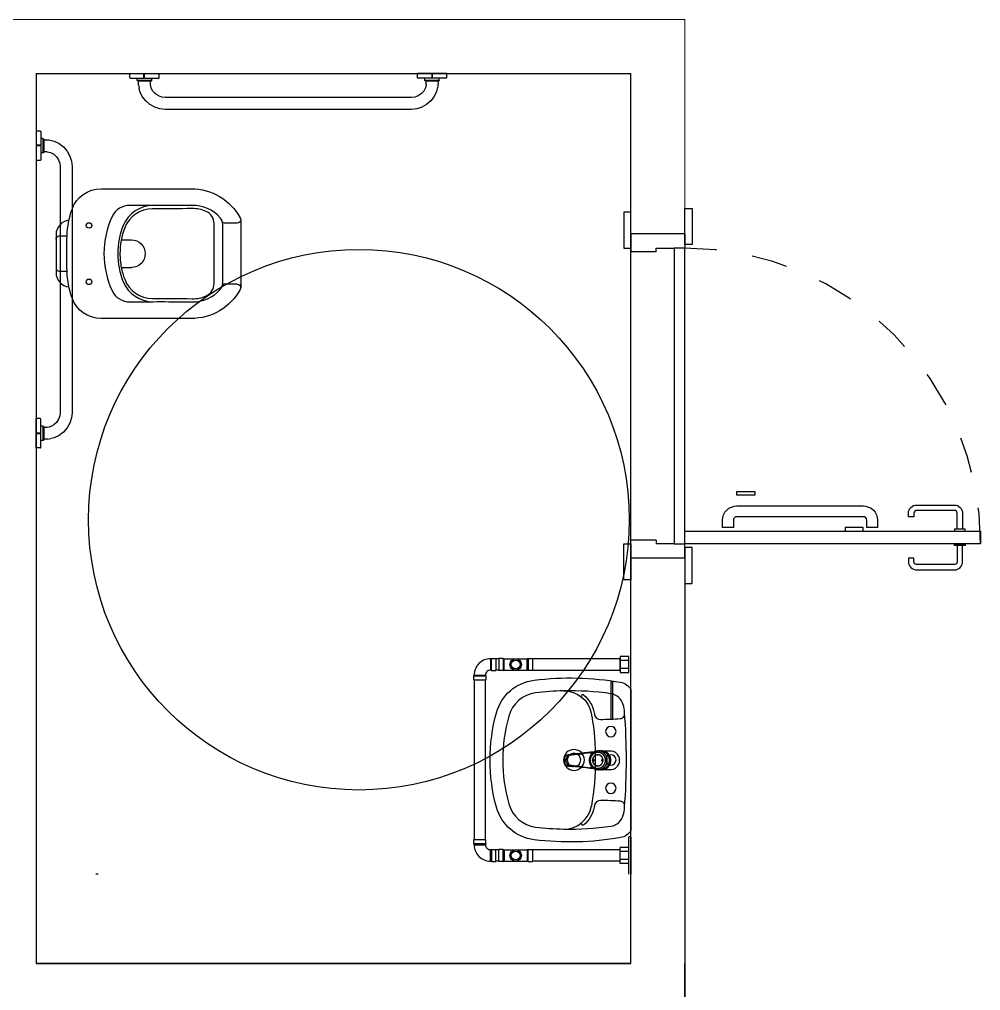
# Model space of a CAD drawing. Header units: inches. Extents: x -55 to 235, y -47 to 159.
# Drawn here: x 187.362 to 190.029, y 0.442 to 3.137 of the extents above; entities that cross this region are included whole.
import ezdxf

# ---------------------------------------------------------------- set-up
doc = ezdxf.new("R2010")
doc.units = ezdxf.units.IN
doc.header["$LTSCALE"] = 0.03
doc.header["$MEASUREMENT"] = 0
doc.linetypes.add('CONTINU', pattern=[0])
doc.linetypes.add('HIDDEN', pattern=[0.375, 0.25, -0.125])
doc.layers.add('01', color=7, linetype='Continuous')

# ---------------------------------------------------------------- blocks, each defined once
blk = doc.blocks.new('CX-A$C79F73C49')
blk.add_lwpolyline([(0.005, 0.1575), (0.005, 0.1275), (0, 0.1275), (0, 0.1575)], close=True)
blk.add_lwpolyline([(0.0575, 0.0225, -0.414214), (0.05, 0.015), (0.04, 0.015), (0.04, 0), (0.05, 0, 0.414214), (0.0725, 0.0225), (0.0725, 0.1275, 0.414214), (0.05, 0.15), (0.005, 0.15), (0.005, 0.135), (0.05, 0.135, -0.414214), (0.0575, 0.1275)], format="xyb", close=True)

msp = doc.modelspace()

# ---------------------------------------------------------------- linework, layer by layer
for p, q in [((189.0586, 0.5165), (187.4086, 0.5165)), ((187.4086, 0.5165), (189.0586, 0.5165)), ((189.0586, 0.5165), (187.4086, 0.5165)), ((189.2086, -3.8428), (189.2086, 0.5165)), ((189.2086, 0.5165), (189.2086, -3.8428))]:
    msp.add_line(p, q)
at = {"layer": '01', "lineweight": 0}
for p, q in [((185.4586, 3.1365), (187.4103, 3.1365)), ((189.2086, 3.1365), (187.2568, 3.1365)), ((189.2086, 2.5415), (189.2086, 3.1365)), ((187.4086, 0.5165), (187.4086, 2.9865)), ((189.0586, 2.5415), (189.2086, 2.5415)), ((189.2086, 1.6415), (189.0586, 1.6415)), ((189.0586, 1.6415), (189.0586, 0.5165))]:
    msp.add_line(p, q, dxfattribs=at)
at = {"layer": '01'}
for p, q in [((187.4086, 2.9865), (187.4086, 0.5165)), ((187.4086, 2.9865), (189.0586, 2.9865)), ((189.0586, 0.5165), (189.0586, 2.9865)), ((187.976, 2.5806), (187.976, 2.3923)), ((189.2086, 2.5415), (189.0586, 2.5415)), ((189.0586, 2.5415), (189.0586, 2.4915)), ((189.0586, 2.5415), (189.0586, 2.4915)), ((189.2086, 2.5415), (189.2086, 2.5015)), ((189.2086, 2.5415), (189.2086, 2.5015)), ((189.1286, 2.4915), (189.0586, 2.4915)), ((189.1286, 2.4915), (189.0586, 2.4915)), ((189.1286, 2.4915), (189.1286, 2.5015)), ((189.1286, 2.4915), (189.1286, 2.5015)), ((189.1286, 2.5015), (189.1786, 2.5015)), ((189.2086, 2.5015), (189.1786, 2.5015)), ((187.966, 2.4021), (187.9304, 2.4021)), ((187.976, 2.3923), (187.976, 2.4021)), ((189.1286, 1.6915), (189.0586, 1.6915)), ((189.1286, 1.6915), (189.0586, 1.6915)), ((189.0586, 1.6415), (189.0586, 1.6915)), ((189.0586, 1.6415), (189.0586, 1.6915)), ((189.1286, 1.6915), (189.1286, 1.6815)), ((189.1286, 1.6915), (189.1286, 1.6815)), ((189.1786, 1.6815), (189.1286, 1.6815)), ((189.2086, 1.6415), (189.2086, 1.6815)), ((189.2086, 1.6415), (189.2086, 1.6815)), ((189.2086, 1.6415), (189.0586, 1.6415)), ((189.2086, 1.5715), (189.2086, 0.3665)), ((188.6714, 1.3631), (188.6689, 1.3624)), ((188.6689, 1.3624), (188.6689, 1.3307)), ((188.6714, 1.33), (188.6714, 1.3631)), ((188.6714, 1.3631), (188.6834, 1.3631)), ((188.6834, 1.3631), (188.6834, 1.33)), ((188.6924, 1.3624), (188.6834, 1.3624)), ((188.6924, 1.3631), (188.6924, 1.33)), ((188.7044, 1.3631), (188.6924, 1.3631)), ((188.7044, 1.3631), (188.707, 1.3624)), ((188.7044, 1.3631), (188.7044, 1.33)), ((188.707, 1.3624), (188.7709, 1.3624)), ((188.707, 1.3306), (188.707, 1.3624)), ((188.7734, 1.3631), (188.7709, 1.3624)), ((188.7709, 1.3306), (188.7709, 1.3624)), ((188.7734, 1.3631), (188.7734, 1.33)), ((189.0526, 1.3574), (189.0286, 1.3574)), ((188.6714, 1.33), (188.6689, 1.3307)), ((188.6714, 1.33), (188.6834, 1.33)), ((188.6924, 1.3307), (188.6834, 1.3307)), ((188.7044, 1.33), (188.6924, 1.33)), ((188.7044, 1.33), (188.707, 1.3306)), ((188.707, 1.3306), (188.7709, 1.3306)), ((188.7734, 1.33), (188.7709, 1.3306)), ((189.0526, 1.3356), (189.0286, 1.3356)), ((188.6229, 1.3145), (188.6235, 1.3171)), ((188.6235, 1.3171), (188.6553, 1.3171)), ((188.656, 1.3145), (188.6553, 1.3171)), ((189.0586, 0.868), (189.0526, 0.868)), ((189.0526, 0.765), (189.0526, 0.868)), ((188.6229, 0.8605), (188.656, 0.8605)), ((188.6229, 0.8485), (188.6229, 0.8605)), ((188.656, 0.8485), (188.6229, 0.8485)), ((188.6229, 0.8485), (188.6235, 0.846)), ((188.6235, 0.846), (188.6553, 0.846)), ((188.656, 0.8485), (188.6553, 0.846)), ((188.656, 0.8485), (188.656, 0.8605)), ((189.0526, 0.8384), (189.0286, 0.8384)), ((189.0286, 0.7946), (189.0286, 0.8384)), ((188.6714, 0.8331), (188.6689, 0.8324)), ((188.6689, 0.8006), (188.6689, 0.8324)), ((188.6714, 0.8331), (188.6714, 0.7999)), ((188.6714, 0.8331), (188.6834, 0.8331)), ((188.6834, 0.7999), (188.6834, 0.8331)), ((188.6924, 0.8324), (188.6834, 0.8324)), ((188.7044, 0.8331), (188.6924, 0.8331)), ((188.6924, 0.8), (188.6924, 0.8331)), ((188.7044, 0.8), (188.7044, 0.8331)), ((188.7044, 0.8331), (188.707, 0.8324)), ((188.707, 0.8324), (188.707, 0.8006)), ((188.707, 0.8324), (188.7709, 0.8324)), ((188.7734, 0.833), (188.7709, 0.8324)), ((188.7709, 0.8324), (188.7709, 0.8006)), ((188.7734, 0.8331), (188.7854, 0.8331)), ((188.7734, 0.8), (188.7734, 0.8331)), ((188.7854, 0.8331), (188.7854, 0.8)), ((189.0286, 0.8324), (188.7854, 0.8324)), ((189.0526, 0.8274), (189.0286, 0.8274)), ((188.6714, 0.7999), (188.6689, 0.8006)), ((188.6714, 0.7999), (188.6834, 0.7999)), ((188.6924, 0.8006), (188.6834, 0.8006)), ((188.7044, 0.8), (188.6924, 0.8)), ((188.7044, 0.8), (188.707, 0.8006)), ((188.707, 0.8006), (188.7709, 0.8006)), ((188.7734, 0.8), (188.7709, 0.8006)), ((188.7734, 0.8), (188.7854, 0.8)), ((189.0286, 0.8006), (188.7854, 0.8006)), ((189.0526, 0.8056), (189.0286, 0.8056)), ((189.0526, 0.7946), (189.0286, 0.7946)), ((187.5804, 0.765), (187.5744, 0.765))]:
    msp.add_line(p, q, dxfattribs=at)
at = {"layer": '01', "ltscale": 3}
msp.add_line((189.0586, 0.868), (189.0586, 0.765), dxfattribs=at)
at = {"layer": '01', "linetype": 'CONTINU'}
for points in [[(187.6687, 2.9865), (187.7499, 2.9865)], [(187.6687, 2.9753), (187.6687, 2.9865)], [(187.6687, 2.9753), (187.669, 2.9743)], [(187.669, 2.9743), (187.6697, 2.9736)], [(187.6697, 2.9736), (187.6707, 2.9733)], [(187.6707, 2.9733), (187.7078, 2.9733)], [(187.6893, 2.9674), (187.6893, 2.9733)], [(187.7291, 2.9674), (187.6893, 2.9674)], [(187.6896, 2.9664), (187.6893, 2.9674)], [(187.6903, 2.9657), (187.6896, 2.9664)], [(187.6913, 2.9654), (187.6903, 2.9657)], [(187.7271, 2.9654), (187.6913, 2.9654)], [(187.693, 2.9546), (187.6927, 2.9654)], [(187.7078, 2.9733), (187.7078, 2.9865)], [(187.7078, 2.9835), (187.7093, 2.9835)], [(187.7093, 2.9733), (187.7093, 2.9865)], [(187.7093, 2.9733), (187.7479, 2.9733)], [(187.7256, 2.9562), (187.7256, 2.9654)], [(187.7281, 2.9657), (187.7271, 2.9654)], [(187.7288, 2.9664), (187.7281, 2.9657)], [(187.7291, 2.9674), (187.7288, 2.9664)], [(187.7291, 2.9674), (187.7291, 2.9733)], [(187.7479, 2.9733), (187.7489, 2.9736)], [(187.7489, 2.9736), (187.7497, 2.9743)], [(187.7497, 2.9743), (187.7499, 2.9753)], [(187.7499, 2.9753), (187.7499, 2.9865)], [(188.5476, 2.9865), (188.4663, 2.9865)], [(188.4663, 2.9753), (188.4663, 2.9865)], [(188.4666, 2.9743), (188.4663, 2.9753)], [(188.4673, 2.9736), (188.4666, 2.9743)], [(188.4684, 2.9733), (188.4673, 2.9736)], [(188.5069, 2.9733), (188.4684, 2.9733)], [(188.4872, 2.9674), (188.4872, 2.9733)], [(188.527, 2.9674), (188.4872, 2.9674)], [(188.4875, 2.9664), (188.4872, 2.9674)], [(188.4882, 2.9657), (188.4875, 2.9664)], [(188.4892, 2.9654), (188.4882, 2.9657)], [(188.525, 2.9654), (188.4892, 2.9654)], [(188.4906, 2.9562), (188.4906, 2.9654)], [(188.5069, 2.9733), (188.5069, 2.9865)], [(188.5085, 2.9835), (188.5069, 2.9835)], [(188.5085, 2.9733), (188.5085, 2.9865)], [(188.5455, 2.9733), (188.5085, 2.9733)], [(188.5236, 2.9654), (188.5231, 2.9509)], [(188.526, 2.9657), (188.525, 2.9654)], [(188.5267, 2.9664), (188.526, 2.9657)], [(188.527, 2.9674), (188.5267, 2.9664)], [(188.527, 2.9674), (188.527, 2.9733)], [(188.5465, 2.9736), (188.5455, 2.9733)], [(188.5473, 2.9743), (188.5465, 2.9736)], [(188.5476, 2.9753), (188.5473, 2.9743)], [(188.5476, 2.9753), (188.5476, 2.9865)], [(187.6966, 2.9364), (187.6943, 2.9461)], [(187.7396, 2.9299), (187.7326, 2.9377)], [(188.4837, 2.9377), (188.4767, 2.9299)], [(188.4884, 2.9467), (188.4837, 2.9377)], [(188.4906, 2.9562), (188.4884, 2.9467)], [(188.5231, 2.9509), (188.5197, 2.9364)], [(187.7031, 2.9226), (187.6966, 2.9364)], [(187.7125, 2.9102), (187.7031, 2.9226)], [(187.7481, 2.9243), (187.7396, 2.9299)], [(187.7571, 2.921), (187.7481, 2.9243)], [(187.7663, 2.92), (187.7571, 2.921)], [(188.45, 2.92), (187.7663, 2.92)], [(188.4591, 2.921), (188.45, 2.92)], [(188.4682, 2.9243), (188.4591, 2.921)], [(188.4767, 2.9299), (188.4682, 2.9243)], [(188.5131, 2.9226), (188.5037, 2.9102)], [(188.5197, 2.9364), (188.5131, 2.9226)], [(187.7243, 2.9001), (187.7125, 2.9102)], [(187.7377, 2.8928), (187.7243, 2.9001)], [(187.7518, 2.8884), (187.7377, 2.8928)], [(187.7663, 2.887), (187.7518, 2.8884)], [(188.45, 2.887), (187.7663, 2.887)], [(188.4644, 2.8884), (188.45, 2.887)], [(188.4786, 2.8928), (188.4644, 2.8884)], [(188.4919, 2.9001), (188.4786, 2.8928)], [(188.5037, 2.9102), (188.4919, 2.9001)], [(187.4086, 2.8264), (187.4086, 2.7452)], [(187.4197, 2.8264), (187.4086, 2.8264)], [(187.4197, 2.8264), (187.4207, 2.8261)], [(187.4207, 2.8261), (187.4215, 2.8254)], [(187.4215, 2.8254), (187.4218, 2.8244)], [(187.4218, 2.8244), (187.4218, 2.7873)], [(187.4276, 2.8058), (187.4218, 2.8058)], [(187.4276, 2.8058), (187.4276, 2.766)], [(187.4276, 2.8058), (187.4287, 2.8056)], [(187.4287, 2.8056), (187.4294, 2.8048)], [(187.4294, 2.8048), (187.4297, 2.8038)], [(187.4297, 2.8038), (187.4297, 2.7681)], [(187.4218, 2.7873), (187.4086, 2.7873)], [(187.4218, 2.7858), (187.4086, 2.7858)], [(187.4116, 2.7873), (187.4116, 2.7858)], [(187.4218, 2.7858), (187.4218, 2.7472)], [(187.4297, 2.8025), (187.4442, 2.802)], [(187.4442, 2.802), (187.4587, 2.7985)], [(187.4587, 2.7985), (187.4725, 2.792)], [(187.4725, 2.792), (187.4848, 2.7826)], [(187.4848, 2.7826), (187.495, 2.7708)], [(187.4276, 2.766), (187.4218, 2.766)], [(187.4287, 2.7663), (187.4276, 2.766)], [(187.4294, 2.767), (187.4287, 2.7663)], [(187.4297, 2.7681), (187.4294, 2.767)], [(187.4389, 2.7695), (187.4297, 2.7695)], [(187.4389, 2.7695), (187.4483, 2.7673)], [(187.4483, 2.7673), (187.4574, 2.7625)], [(187.4574, 2.7625), (187.4651, 2.7555)], [(187.4651, 2.7555), (187.4708, 2.7471)], [(187.495, 2.7708), (187.5023, 2.7574)], [(187.5023, 2.7574), (187.5067, 2.7433)], [(187.4197, 2.7452), (187.4086, 2.7452)], [(187.4207, 2.7455), (187.4197, 2.7452)], [(187.4215, 2.7462), (187.4207, 2.7455)], [(187.4218, 2.7472), (187.4215, 2.7462)], [(187.4708, 2.7471), (187.4741, 2.738)], [(187.4741, 2.738), (187.4751, 2.7288)], [(187.4751, 2.7288), (187.4751, 2.0452)], [(187.5067, 2.7433), (187.5081, 2.7288)], [(187.5081, 2.7288), (187.5081, 2.0452)], [(187.4086, 1.9476), (187.4086, 2.0288)], [(187.4197, 2.0288), (187.4086, 2.0288)], [(187.4207, 2.0285), (187.4197, 2.0288)], [(187.4215, 2.0278), (187.4207, 2.0285)], [(187.4218, 2.0268), (187.4215, 2.0278)], [(187.4218, 1.9882), (187.4218, 2.0268)], [(187.4708, 2.0269), (187.4651, 2.0184)], [(187.4741, 2.036), (187.4708, 2.0269)], [(187.4751, 2.0452), (187.4741, 2.036)], [(187.5067, 2.0307), (187.5023, 2.0165)], [(187.5081, 2.0452), (187.5067, 2.0307)], [(187.4276, 2.0079), (187.4218, 2.0079)], [(187.4276, 2.0079), (187.4276, 1.9681)], [(187.4276, 2.0079), (187.4287, 2.0077)], [(187.4287, 2.0077), (187.4294, 2.0069)], [(187.4294, 2.0069), (187.4297, 2.0059)], [(187.4297, 2.0059), (187.4297, 1.9702)], [(187.4389, 2.0045), (187.4297, 2.0045)], [(187.4651, 2.0184), (187.4574, 2.0115)], [(187.495, 2.0032), (187.4848, 1.9914)], [(187.5023, 2.0165), (187.495, 2.0032)], [(187.4218, 1.9882), (187.4086, 1.9882)], [(187.4218, 1.9867), (187.4086, 1.9867)], [(187.4116, 1.9867), (187.4116, 1.9882)], [(187.4218, 1.9496), (187.4218, 1.9867)], [(187.4276, 1.9681), (187.4218, 1.9681)], [(187.4287, 1.9684), (187.4276, 1.9681)], [(187.4294, 1.9691), (187.4287, 1.9684)], [(187.4297, 1.9702), (187.4294, 1.9691)], [(187.4404, 1.9719), (187.4297, 1.9715)], [(187.4587, 1.9755), (187.449, 1.9732)], [(187.4725, 1.982), (187.4587, 1.9755)], [(187.4848, 1.9914), (187.4725, 1.982)], [(187.4197, 1.9476), (187.4086, 1.9476)], [(187.4197, 1.9476), (187.4207, 1.9478)], [(187.4207, 1.9478), (187.4215, 1.9486)], [(187.4215, 1.9486), (187.4218, 1.9496)], [(188.9741, 1.1064), (188.9679, 1.1064)], [(188.9701, 1.0546), (188.999, 1.0546), (189.0044, 1.0547), (189.0049, 1.0548), (189.0097, 1.0559), (189.0101, 1.0561), (189.0143, 1.0581), (189.0145, 1.0582), (189.0178, 1.0605), (189.0188, 1.0613), (189.0205, 1.0631), (189.0223, 1.0653), (189.0227, 1.0659), (189.0244, 1.0687), (189.0249, 1.0699), (189.0256, 1.0716), (189.0265, 1.0745), (189.0266, 1.075), (189.027, 1.0775), (189.0272, 1.0805), (189.027, 1.0834), (189.0266, 1.0859), (189.0265, 1.0864), (189.0256, 1.0893), (189.0249, 1.091), (189.0244, 1.0922), (189.0227, 1.095), (189.0223, 1.0956), (189.0205, 1.0978), (189.0188, 1.0996), (189.0178, 1.1004), (189.0145, 1.1027), (189.0143, 1.1028), (189.0101, 1.1048), (189.0097, 1.105), (189.0049, 1.1061), (189.0044, 1.1062), (188.999, 1.1063), (188.9701, 1.1063)], [(188.9766, 1.0546), (188.9764, 1.0547), (188.9769, 1.0546), (188.9785, 1.0545), (188.98, 1.0545), (188.9814, 1.0546), (188.982, 1.0547), (188.9831, 1.0549), (188.9846, 1.0552), (188.9857, 1.0556), (188.986, 1.0557), (188.9868, 1.0559), (188.9874, 1.0562), (188.9887, 1.0567), (188.9898, 1.0573), (188.99, 1.0574), (188.9911, 1.0581), (188.9913, 1.0582), (188.9921, 1.0587), (188.9935, 1.0598), (188.9942, 1.0604), (188.9952, 1.0613), (188.996, 1.0622), (188.9967, 1.063), (188.9976, 1.0641), (188.9985, 1.0653), (188.9989, 1.066), (188.9994, 1.0667), (189, 1.068), (189.0009, 1.0699), (189.001, 1.07), (189.0013, 1.071), (189.0017, 1.0721), (189.0023, 1.0742), (189.0024, 1.075), (189.0026, 1.0756), (189.0027, 1.0762), (189.0029, 1.0783), (189.003, 1.0805), (189.0029, 1.0826), (189.0027, 1.0847), (189.0026, 1.0853), (189.0024, 1.0859), (189.0023, 1.0867), (189.0017, 1.0888), (189.0013, 1.0899), (189.001, 1.0909), (189.0009, 1.091), (189, 1.0929), (188.9994, 1.0942), (188.9989, 1.0949), (188.9985, 1.0956), (188.9976, 1.0968), (188.9967, 1.0979), (188.996, 1.0987), (188.9952, 1.0996), (188.9942, 1.1005), (188.9935, 1.1011), (188.9921, 1.1022), (188.9913, 1.1027), (188.9911, 1.1029), (188.99, 1.1035), (188.9898, 1.1036), (188.9887, 1.1042), (188.9874, 1.1047), (188.9868, 1.105), (188.986, 1.1052), (188.9857, 1.1053), (188.9846, 1.1057), (188.9831, 1.106), (188.982, 1.1062), (188.9814, 1.1063), (188.98, 1.1064), (188.9785, 1.1064), (188.9769, 1.1063), (188.9766, 1.1063), (188.9766, 1.1063)], [(188.8744, 1.0867), (188.8742, 1.0858), (188.874, 1.085), (188.874, 1.0841), (188.8739, 1.0833), (188.8739, 1.0823), (188.8739, 1.0814), (188.8739, 1.0805), (188.8739, 1.0795), (188.8739, 1.0786), (188.8739, 1.0776), (188.874, 1.0768), (188.874, 1.0759), (188.8742, 1.0751), (188.8744, 1.0742), (188.8746, 1.0733), (188.8748, 1.0727), (188.8749, 1.0724), (188.8752, 1.0718), (188.8753, 1.0716), (188.8757, 1.0709), (188.8762, 1.0701), (188.8765, 1.0697), (188.8767, 1.0695), (188.877, 1.0691), (188.8773, 1.0688), (188.8779, 1.0682), (188.8786, 1.0676), (188.879, 1.0673), (188.8792, 1.0672), (188.8794, 1.067), (188.8799, 1.0667), (188.8806, 1.0663), (188.8813, 1.0659), (188.8821, 1.0656)], [(188.874, 1.0842), (188.874, 1.0839), (188.8739, 1.0833), (188.8739, 1.0827), (188.8739, 1.082), (188.8739, 1.0813), (188.8739, 1.0805), (188.8739, 1.0789), (188.8739, 1.0782), (188.8739, 1.0776), (188.874, 1.0771), (188.874, 1.0767)], [(188.8741, 1.085), (188.8741, 1.0853), (188.8741, 1.0856), (188.8742, 1.0858), (188.8744, 1.0867), (188.8746, 1.0876), (188.8748, 1.0882), (188.8749, 1.0885), (188.8752, 1.0891), (188.8753, 1.0893), (188.8757, 1.09), (188.8762, 1.0908), (188.8765, 1.0912), (188.8767, 1.0915), (188.877, 1.0918), (188.8773, 1.0921), (188.8779, 1.0927), (188.8786, 1.0933), (188.879, 1.0936), (188.8792, 1.0938), (188.8794, 1.0939), (188.8799, 1.0942), (188.8806, 1.0946), (188.8813, 1.095), (188.8821, 1.0953)], [(188.88, 1.0741), (188.8798, 1.0746), (188.8798, 1.0749), (188.8797, 1.0751), (188.8796, 1.0757), (188.8795, 1.0762), (188.8795, 1.0767), (188.8795, 1.077), (188.8794, 1.0774), (188.8794, 1.0779), (188.8794, 1.0782), (188.8794, 1.0786), (188.8794, 1.0797), (188.8794, 1.0805), (188.8794, 1.0808), (188.8794, 1.0818), (188.8794, 1.0823), (188.8794, 1.0827), (188.8794, 1.083), (188.8794, 1.0835), (188.8795, 1.0839), (188.8795, 1.0842), (188.8795, 1.0847), (188.8796, 1.0852), (188.8797, 1.0858), (188.8798, 1.086), (188.8798, 1.0863), (188.88, 1.0868)], [(188.8866, 1.094), (188.8861, 1.0938), (188.8857, 1.0936), (188.8853, 1.0934), (188.8849, 1.0932), (188.8848, 1.0931), (188.8844, 1.0928), (188.8839, 1.0925), (188.8834, 1.0921), (188.883, 1.0917), (188.8828, 1.0914), (188.8826, 1.0913), (188.8823, 1.0909), (188.8821, 1.0908), (188.882, 1.0905), (188.8817, 1.0901), (188.8814, 1.0897), (188.8811, 1.0893), (188.8808, 1.0888), (188.8806, 1.0883)], [(188.8829, 1.0957), (188.8837, 1.0959), (188.8846, 1.0961), (188.8854, 1.0963), (188.8862, 1.0964), (188.888, 1.0965), (188.8898, 1.0967), (188.8916, 1.0969), (188.8934, 1.097), (188.8958, 1.0972)], [(188.9093, 1.0969), (188.9055, 1.0964), (188.9033, 1.0962), (188.9016, 1.096), (188.8996, 1.0958), (188.8977, 1.0956), (188.8957, 1.0954), (188.8938, 1.0952), (188.8918, 1.095), (188.8898, 1.0948), (188.8892, 1.0947), (188.8886, 1.0946), (188.8881, 1.0945), (188.8875, 1.0943)], [(188.9494, 1.1031), (188.948, 1.1029), (188.9467, 1.1027), (188.9459, 1.1026), (188.9445, 1.1025), (188.943, 1.1023), (188.9386, 1.1018), (188.9341, 1.1013), (188.9296, 1.1008), (188.9274, 1.1005), (188.9251, 1.1003), (188.9229, 1.1), (188.9206, 1.0998), (188.9162, 1.0993), (188.9123, 1.0988), (188.91, 1.0986), (188.9077, 1.0984), (188.9053, 1.0981), (188.903, 1.0979)], [(188.9449, 1.1009), (188.9443, 1.1009), (188.9436, 1.1009), (188.9402, 1.1005), (188.9367, 1.1001), (188.9302, 1.0994), (188.9265, 1.0989)], [(188.9456, 1.101), (188.9465, 1.101), (188.9473, 1.101), (188.9474, 1.101), (188.948, 1.101), (188.9486, 1.1011), (188.9491, 1.1011), (188.9535, 1.1016)], [(188.9476, 1.0955), (188.9476, 1.0955)], [(188.9502, 1.0987), (188.9501, 1.0988)], [(188.9675, 1.0958), (188.9675, 1.0957), (188.9667, 1.0957), (188.9646, 1.0956), (188.9638, 1.0954), (188.9626, 1.0951), (188.961, 1.0946), (188.9607, 1.0944), (188.959, 1.0935), (188.9585, 1.0931), (188.9574, 1.0923), (188.9563, 1.0912), (188.956, 1.091), (188.9548, 1.0894), (188.9545, 1.0889), (188.9538, 1.0878), (188.9531, 1.0863), (188.953, 1.086), (188.9524, 1.0842), (188.9523, 1.0834), (188.9521, 1.0823), (188.952, 1.0805), (188.9521, 1.0783), (188.9523, 1.0775), (188.9525, 1.0763), (188.9531, 1.0746), (188.9532, 1.0743), (188.9541, 1.0725), (188.9545, 1.072), (188.9553, 1.0708), (188.9563, 1.0697), (188.9566, 1.0694), (188.958, 1.0681), (188.9585, 1.0678), (188.9596, 1.0671), (188.961, 1.0664), (188.9613, 1.0663), (188.963, 1.0657), (188.9638, 1.0655), (188.9648, 1.0653), (188.9667, 1.0652)], [(188.955, 1.0789), (188.9552, 1.0789), (188.9554, 1.0789), (188.9555, 1.079), (188.9557, 1.079), (188.9559, 1.0792), (188.956, 1.0793), (188.9562, 1.0795), (188.9563, 1.0797), (188.9564, 1.0798), (188.9564, 1.08), (188.9565, 1.0802), (188.9565, 1.0805), (188.9565, 1.0807), (188.9564, 1.081), (188.9564, 1.0811), (188.9563, 1.0812), (188.9562, 1.0814), (188.956, 1.0816), (188.9559, 1.0817), (188.9557, 1.0819), (188.9555, 1.0819), (188.9554, 1.082), (188.9552, 1.082), (188.955, 1.0821), (188.9547, 1.082), (188.9545, 1.082), (188.9544, 1.0819), (188.9542, 1.0819), (188.954, 1.0817), (188.9539, 1.0816), (188.9537, 1.0814), (188.9536, 1.0812), (188.9535, 1.0811), (188.9535, 1.081), (188.9534, 1.0807), (188.9534, 1.0805), (188.9534, 1.0802), (188.9535, 1.08), (188.9535, 1.0798), (188.9536, 1.0797), (188.9537, 1.0795), (188.9539, 1.0793), (188.954, 1.0792), (188.9542, 1.079)], [(188.9544, 1.079), (188.9545, 1.0789), (188.9547, 1.0789)], [(188.9667, 1.0652), (188.9687, 1.0653), (188.9695, 1.0655), (188.9707, 1.0658), (188.9723, 1.0664), (188.9726, 1.0665), (188.9743, 1.0674), (188.9748, 1.0678), (188.9759, 1.0686), (188.977, 1.0697), (188.9773, 1.0699), (188.9785, 1.0715), (188.9788, 1.072), (188.9795, 1.0731), (188.9802, 1.0746), (188.9803, 1.0749), (188.9809, 1.0767), (188.981, 1.0775), (188.9812, 1.0786), (188.9813, 1.0805), (188.9812, 1.0826), (188.981, 1.0834), (188.9808, 1.0846), (188.9802, 1.0863), (188.9801, 1.0866), (188.9792, 1.0884), (188.9788, 1.0889), (188.9781, 1.0901), (188.977, 1.0912), (188.9768, 1.0915), (188.9753, 1.0928), (188.9748, 1.0931), (188.9737, 1.0938), (188.9723, 1.0946), (188.972, 1.0947), (188.9703, 1.0952), (188.9695, 1.0954), (188.9685, 1.0956), (188.9667, 1.0957)], [(188.9769, 1.0798), (188.977, 1.0797), (188.9771, 1.0795), (188.9773, 1.0793), (188.9774, 1.0792), (188.9776, 1.079), (188.9778, 1.079), (188.9779, 1.0789), (188.9781, 1.0789), (188.9784, 1.0789), (188.9786, 1.0789), (188.9788, 1.0789), (188.9789, 1.079), (188.9791, 1.079), (188.9793, 1.0792), (188.9794, 1.0793), (188.9796, 1.0795), (188.9797, 1.0797), (188.9798, 1.0798), (188.9798, 1.08), (188.9799, 1.0802), (188.9799, 1.0805), (188.9799, 1.0807), (188.9798, 1.081), (188.9798, 1.0811), (188.9797, 1.0812), (188.9796, 1.0814), (188.9794, 1.0816), (188.9793, 1.0817), (188.9791, 1.0819), (188.9789, 1.0819), (188.9788, 1.082), (188.9786, 1.082), (188.9784, 1.0821), (188.9781, 1.082), (188.9779, 1.082), (188.9778, 1.0819), (188.9776, 1.0819), (188.9774, 1.0817), (188.9773, 1.0816), (188.9771, 1.0814), (188.977, 1.0812), (188.9769, 1.0811), (188.9769, 1.081), (188.9768, 1.0807), (188.9768, 1.0805), (188.9768, 1.0802), (188.9769, 1.08)], [(188.9912, 1.0994), (188.9912, 1.0993), (188.9916, 1.0991), (188.9938, 1.097), (188.9939, 1.097), (188.9957, 1.0948), (188.9962, 1.0942), (188.9967, 1.0934), (188.9973, 1.0925), (188.998, 1.0911), (188.9985, 1.0902), (188.9988, 1.0894), (188.9993, 1.0878), (188.9994, 1.0877), (189, 1.0854), (189.0001, 1.085), (189.0002, 1.0841), (189.0004, 1.083), (189.0005, 1.0805), (189.0004, 1.0779), (189.0002, 1.0768), (189.0001, 1.0759), (189, 1.0755), (188.9994, 1.0732), (188.9993, 1.0731), (188.9988, 1.0715), (188.9985, 1.0707), (188.998, 1.0699), (188.9973, 1.0684), (188.9967, 1.0675), (188.9962, 1.0667), (188.9957, 1.0661), (188.9939, 1.0639), (188.9938, 1.0639), (188.9916, 1.0618), (188.9912, 1.0616), (188.9912, 1.0615)], [(188.8741, 1.0759), (188.8741, 1.0756), (188.8741, 1.0754), (188.8742, 1.0751), (188.8744, 1.0742)], [(188.8806, 1.0726), (188.8808, 1.0721), (188.8811, 1.0716), (188.8814, 1.0712), (188.8817, 1.0708), (188.882, 1.0704), (188.8821, 1.0701), (188.8823, 1.07), (188.8826, 1.0696), (188.8828, 1.0695), (188.883, 1.0692), (188.8834, 1.0688), (188.8839, 1.0684), (188.8844, 1.0681), (188.8848, 1.0678), (188.8849, 1.0677), (188.8853, 1.0675), (188.8857, 1.0673), (188.8861, 1.0671), (188.8866, 1.0669)], [(188.8829, 1.0653), (188.8837, 1.065), (188.8846, 1.0648), (188.8854, 1.0646), (188.8862, 1.0645), (188.888, 1.0644), (188.8898, 1.0642), (188.8916, 1.0641), (188.8934, 1.0639), (188.8958, 1.0637), (188.8982, 1.0634)], [(188.9074, 1.0642), (188.9033, 1.0647), (188.9016, 1.0649), (188.8996, 1.0651), (188.8977, 1.0653), (188.8957, 1.0656), (188.8938, 1.0658), (188.8918, 1.0659), (188.8898, 1.0661), (188.8892, 1.0662), (188.8886, 1.0663), (188.8881, 1.0664), (188.8875, 1.0666)], [(188.9494, 1.0579), (188.948, 1.058), (188.9467, 1.0582), (188.9459, 1.0583), (188.9445, 1.0584), (188.943, 1.0586), (188.9386, 1.0591), (188.9341, 1.0596), (188.9296, 1.0601), (188.9274, 1.0604), (188.9251, 1.0606), (188.9229, 1.0609), (188.9206, 1.0611), (188.9162, 1.0616), (188.9123, 1.0621), (188.91, 1.0623), (188.9077, 1.0625), (188.9053, 1.0628), (188.903, 1.063)], [(188.9265, 1.062), (188.9302, 1.0616), (188.9333, 1.0612), (188.9402, 1.0604), (188.9436, 1.06), (188.9443, 1.06), (188.9449, 1.06)], [(188.9535, 1.0593), (188.9491, 1.0598), (188.9486, 1.0599), (188.948, 1.0599), (188.9474, 1.0599), (188.9468, 1.0599), (188.9462, 1.0599), (188.9456, 1.06)], [(188.9667, 1.0652), (188.9675, 1.0652), (188.9675, 1.0651)], [(188.9741, 1.0545), (188.9679, 1.0545)]]:
    msp.add_lwpolyline(points, dxfattribs=at)
at = {"layer": '01', "linetype": 'Continuous'}
for points in [[(187.693, 2.9546), (187.6943, 2.9461)], [(187.7265, 2.9504), (187.7256, 2.9562)], [(187.7289, 2.9441), (187.7265, 2.9504)], [(187.7326, 2.9377), (187.7289, 2.9441)], [(187.4447, 2.0054), (187.4389, 2.0045)], [(187.4509, 2.0077), (187.4447, 2.0054)], [(187.4574, 2.0115), (187.4509, 2.0077)], [(187.4404, 1.9719), (187.449, 1.9732)]]:
    msp.add_lwpolyline(points, dxfattribs=at)
at = {"layer": '01'}
for points in [[(187.966, 2.4021, -0.407906), (187.976, 2.3923, -0.131537), (187.9748, 2.3873, -0.273863), (187.8384, 2.3066), (187.5887, 2.3066, -0.319419), (187.5081, 2.3639, -0.074713), (187.4945, 2.4366, -0.017899), (187.4945, 2.5365, -0.074713), (187.5081, 2.6092, -0.319419), (187.5887, 2.6666), (187.8384, 2.6666, -0.273863), (187.9748, 2.5858, -0.136488), (187.976, 2.5806, -0.402244), (187.966, 2.571), (187.9304, 2.571, -0.337727), (187.9253, 2.5749)], [(187.7328, 2.6199, 0.305538), (187.6502, 2.5647, 0.097448), (187.6349, 2.4866, 0.097448), (187.6502, 2.4084, 0.305538), (187.7328, 2.3532)], [(187.4639, 2.5266, -0.414214), (187.4728, 2.5355), (187.4946, 2.5355)], [(187.4639, 2.4466, 0.414214), (187.4728, 2.4377), (187.4946, 2.4377)], [(189.0296, 0.8659, -0.072907), (188.7903, 0.86, -0.3044), (188.6855, 0.9504, -0.067106), (188.6679, 1.0815, -0.067106), (188.6855, 1.2126, -0.3044), (188.7903, 1.303, -0.072907), (189.0296, 1.2971)], [(189.03, 1.297, -0.219089), (189.0586, 1.2774), (189.0586, 1.0815), (189.0586, 0.8856, -0.219089), (189.03, 0.866)], [(188.872, 1.2732, -0.368026), (188.9486, 1.2109, -0.004431), (188.9507, 1.1992)], [(188.9222, 1.2558, -1.00211), (188.928, 1.2617, -0.174065), (188.9567, 1.2124, -0.001782), (188.9576, 1.2077, 0.366077), (188.974, 1.194, 0.016844), (189.0297, 1.1964, 0.414698), (189.0412, 1.2097)], [(188.95, 1.2032, -0.045632), (188.9597, 1.0815, -0.048033), (188.9488, 0.9535)], [(188.872, 0.8898, 0.375471), (188.9489, 0.9541)], [(189.0412, 0.9533, 0.414698), (189.0297, 0.9667, 0.016843), (188.974, 0.969, 0.366077), (188.9576, 0.9554, -0.001782), (188.9567, 0.9506, -0.174065), (188.928, 0.9013, -1.00211), (188.9222, 0.9072)]]:
    msp.add_lwpolyline(points, format="xyb", dxfattribs=at)
for points in [[(187.6195, 2.3834, 0.295956), (187.6687, 2.3526, -0.008003), (187.841, 2.3526, 0.219669), (187.9193, 2.3872, 0.1825), (187.9263, 2.4055), (187.9263, 2.5676, 0.1825), (187.9193, 2.5859, 0.21967), (187.841, 2.6206, -0.008003), (187.6687, 2.6205, 0.295956), (187.6195, 2.5897, 0.109342), (187.5966, 2.4866, 0.109342)], [(187.6448, 2.4483, 0.042994), (187.6542, 2.4153, 0.312272), (187.7318, 2.3621, -0.00507), (187.8411, 2.3614, 0.107996), (187.8802, 2.3693, 0.297508), (187.9024, 2.4033), (187.9024, 2.5698, 0.297509), (187.8802, 2.6038, 0.107996), (187.8411, 2.6117, -0.00507), (187.7318, 2.611, 0.312272), (187.6542, 2.5578, 0.091294), (187.6411, 2.4866, 0.048111)], [(187.5478, 2.5648, -1), (187.5629, 2.5648, -1)], [(187.5478, 2.4083, -1), (187.5629, 2.4083, -1)], [(189.3128, 1.7265), (189.3128, 1.7465, -0.414214), (189.3528, 1.7865), (189.7028, 1.7865, -0.414214), (189.7428, 1.7465), (189.7428, 1.7265), (189.7128, 1.7265), (189.7128, 1.7465, 0.414214), (189.7028, 1.7565), (189.3528, 1.7565, 0.414214), (189.3428, 1.7465), (189.3428, 1.7265)], [(189.0461, 1.0815, 0.019965), (189.0409, 1.2136, 0.043001), (189.0374, 1.2346, 0.302465), (189.0032, 1.2652, 0.041693), (188.872, 1.2732, 0.024671), (188.7943, 1.2676, 0.304374), (188.7196, 1.2031, 0.067046), (188.7032, 1.0815, 0.067046), (188.7196, 0.9599, 0.304374), (188.7943, 0.8954, 0.02467), (188.872, 0.8898, 0.041693), (189.0032, 0.8978, 0.302465), (189.0374, 0.9284, 0.043001), (189.0409, 0.9495, 0.019965)], [(189.0174, 1.1601, 1), (188.9885, 1.1601, 1)], [(188.9296, 1.0815, 1), (188.8717, 1.0815, 1)], [(189.0174, 1.0815, 1), (188.9885, 1.0815, 1)], [(189.0174, 1.0029, 1), (188.9885, 1.0029, 1)]]:
    msp.add_lwpolyline(points, format="xyb", close=True, dxfattribs=at)
for points in [[(189.0386, 2.6015), (189.0386, 2.5015), (189.0586, 2.5015), (189.0586, 2.6015)], [(189.2286, 2.6115), (189.2286, 2.5115), (189.2086, 2.5115), (189.2086, 2.6115)], [(189.2086, 1.6815), (189.2086, 2.5015), (189.1786, 2.5015), (189.1786, 1.6815)], [(189.3528, 1.8265), (189.4028, 1.8265), (189.4028, 1.8165), (189.3528, 1.8165)], [(189.7028, 1.7265), (189.6528, 1.7265), (189.6528, 1.7165), (189.7028, 1.7165)], [(190.0286, 1.6815), (189.2086, 1.6815), (189.2086, 1.7165), (190.0286, 1.7165)], [(189.0386, 1.5815), (189.0386, 1.6815), (189.0586, 1.6815), (189.0586, 1.5815)], [(189.2286, 1.5715), (189.2286, 1.6715), (189.2086, 1.6715), (189.2086, 1.5715)], [(189.0286, 1.3246), (189.0526, 1.3246), (189.0526, 1.3684), (189.0286, 1.3684)], [(189.0086, 1.298), (189.0026, 1.298), (189.0026, 1.195), (189.0086, 1.195)]]:
    msp.add_lwpolyline(points, close=True, dxfattribs=at)
at = {"layer": '01', "ltscale": 0.31}
msp.add_lwpolyline([(187.499, 2.5792, 0.378909), (187.4639, 2.5395), (187.4639, 2.4337, 0.378909), (187.499, 2.394)], format="xyb", dxfattribs=at)
at = {"layer": '01', "ltscale": 0.157552}
msp.add_lwpolyline([(187.6448, 2.5248), (187.6728, 2.5248, -1), (187.6728, 2.4483)], format="xyb", dxfattribs=at)
at = {"layer": '01', "ltscale": 0.16334}
msp.add_lwpolyline([(187.6448, 2.4483), (187.6738, 2.4483)], dxfattribs=at)
at = {"layer": '01', "ltscale": 3}
for points in [[(188.7734, 1.3631), (188.7854, 1.3631), (188.7854, 1.33), (188.7734, 1.33)], [(188.7854, 1.3306), (189.0286, 1.3306), (189.0286, 1.3624), (188.7854, 1.3624)], [(188.6236, 0.8605), (188.6553, 0.8605), (188.6553, 1.3025), (188.6236, 1.3025)]]:
    msp.add_lwpolyline(points, close=True, dxfattribs=at)
at = {"layer": '01'}
msp.add_lwpolyline([(188.656, 1.3145), (188.656, 1.3025), (188.6229, 1.3025), (188.6229, 1.3145), (188.656, 1.3145)], dxfattribs=at)
for centre, radius in [((188.3041, 1.7481), 0.75), ((188.7389, 1.3465), 0.0159), ((188.7389, 1.3465), 0.0122), ((188.7389, 0.8165), 0.0159), ((188.7389, 0.8165), 0.0122)]:
    msp.add_circle(centre, radius, dxfattribs=at)
at = {"layer": '01', "linetype": 'HIDDEN'}
msp.add_arc((189.2086, 1.6815), 0.82, 360, 90, dxfattribs=at)
at = {"layer": '01'}
for centre, radius, start, end in [((187.9304, 2.3968), 0.00533, 90, 164.6449), ((188.6689, 1.3171), 0.0453, 89.998, 180.002), ((188.6689, 1.3171), 0.0136, 89.5263, 180), ((188.9006, 1.0815), 0.0186, 0, 180), ((188.9006, 1.0815), 0.0186, 180, 0), ((188.6689, 0.846), 0.0453, 179.998, 270.002), ((188.6689, 0.846), 0.0136, 180, 270.4737)]:
    msp.add_arc(centre, radius, start, end, dxfattribs=at)
at = {"layer": '01', "linetype": 'CONTINU'}
for points, degree in [([(188.9679, 1.1064), (188.9622, 1.1064), (188.9567, 1.1047), (188.9519, 1.1015), (188.9482, 1.0973), (188.9457, 1.0922)], 5), ([(188.9929, 1.0805), (188.9929, 1.089), (188.9895, 1.0969), (188.9837, 1.1029), (188.9761, 1.1064), (188.9679, 1.1064)], 5), ([(188.9991, 1.0805), (188.9991, 1.089), (188.9957, 1.0969), (188.9899, 1.1029), (188.9823, 1.1064), (188.9741, 1.1064)], 5), ([(188.8741, 1.085), (188.874, 1.0847), (188.874, 1.0845), (188.874, 1.0842)], 3), ([(188.8742, 1.0858), (188.8741, 1.0858), (188.8741, 1.0858), (188.8742, 1.0858)], 3), ([(188.88, 1.0868), (188.8802, 1.0873), (188.8804, 1.0878), (188.8806, 1.0883)], 3), ([(188.8821, 1.0953), (188.8823, 1.0955), (188.8826, 1.0956), (188.8829, 1.0957)], 3), ([(188.8866, 1.094), (188.8869, 1.0941), (188.8872, 1.0942), (188.8875, 1.0943)], 3), ([(188.903, 1.0979), (188.9006, 1.0977), (188.8982, 1.0975), (188.8958, 1.0972)], 3), ([(188.9093, 1.0969), (188.915, 1.0976), (188.9207, 1.0982), (188.9265, 1.0989)], 3), ([(188.9456, 1.092), (188.9445, 1.0898), (188.9437, 1.0875), (188.9432, 1.0852), (188.9429, 1.0828), (188.9429, 1.0805)], 5), ([(188.9429, 1.0805), (188.9429, 1.078), (188.9432, 1.0756), (188.9438, 1.0732), (188.9446, 1.071), (188.9456, 1.0689)], 5), ([(188.9449, 1.1009), (188.9452, 1.1009), (188.9454, 1.1009), (188.9456, 1.101)], 3), ([(188.9668, 1.1026), (188.9598, 1.1026), (188.9533, 1.0996), (188.9484, 1.0945), (188.9455, 1.0877), (188.9455, 1.0805)], 5), ([(188.9457, 1.0922), (188.9456, 1.0922), (188.9455, 1.0922), (188.9455, 1.0922), (188.9455, 1.0921), (188.9456, 1.092)], 5), ([(188.9455, 1.0805), (188.9455, 1.0732), (188.9484, 1.0664), (188.9533, 1.0613), (188.9598, 1.0583), (188.9668, 1.0583)], 5), ([(188.9576, 1.1041), (188.9549, 1.1037), (188.9521, 1.1034), (188.9494, 1.1031)], 3), ([(188.9525, 1.0847), (188.9524, 1.0841), (188.9523, 1.0836), (188.9522, 1.0831), (188.9521, 1.0825), (188.952, 1.082)], 5), ([(188.952, 1.0803), (188.952, 1.0803), (188.952, 1.0803), (188.952, 1.0804), (188.952, 1.0804), (188.952, 1.0805)], 5), ([(188.952, 1.0805), (188.952, 1.08), (188.952, 1.0795), (188.952, 1.079), (188.9521, 1.0786), (188.9521, 1.0781)], 5), ([(188.9521, 1.0787), (188.9521, 1.0781), (188.9522, 1.0776), (188.9523, 1.077), (188.9525, 1.0764), (188.9526, 1.0759)], 5), ([(188.9667, 1.0958), (188.9626, 1.0958), (188.9587, 1.0943), (188.9555, 1.0916), (188.9533, 1.088), (188.9524, 1.084)], 5), ([(188.965, 1.0956), (188.9654, 1.0957), (188.9658, 1.0957), (188.9663, 1.0958), (188.9667, 1.0958), (188.9671, 1.0958)], 5), ([(188.9815, 1.0805), (188.9815, 1.0855), (188.9795, 1.0902), (188.9761, 1.0938), (188.9716, 1.0958), (188.9667, 1.0958)], 5), ([(188.9667, 1.0651), (188.9716, 1.0651), (188.9761, 1.0672), (188.9795, 1.0707), (188.9815, 1.0754), (188.9815, 1.0805)], 5), ([(188.9881, 1.0805), (188.9881, 1.0877), (188.9853, 1.0945), (188.9803, 1.0996), (188.9738, 1.1026), (188.9668, 1.1026)], 5), ([(188.9668, 1.0583), (188.9738, 1.0583), (188.9803, 1.0613), (188.9853, 1.0664), (188.9881, 1.0732), (188.9881, 1.0805)], 5), ([(188.9679, 1.0545), (188.9761, 1.0545), (188.9837, 1.058), (188.9895, 1.064), (188.9929, 1.0719), (188.9929, 1.0805)], 5), ([(188.9741, 1.0545), (188.9823, 1.0545), (188.9899, 1.058), (188.9957, 1.064), (188.9991, 1.0719), (188.9991, 1.0805)], 5), ([(189.0002, 1.0805), (189.0002, 1.0844), (188.9994, 1.0882), (188.9979, 1.0917), (188.9958, 1.0947), (188.9931, 1.0972)], 5), ([(189.0002, 1.0805), (189.0002, 1.0765), (188.9994, 1.0727), (188.9979, 1.0692), (188.9958, 1.0662), (188.9931, 1.0637)], 5), ([(188.9936, 1.0643), (188.9989, 1.0697), (189.0016, 1.0771), (189.0013, 1.0849), (188.9984, 1.0917), (188.9936, 1.0966)], 5), ([(188.9944, 1.0654), (188.9988, 1.0705), (189.001, 1.0771), (189.001, 1.084), (188.9987, 1.0905), (188.9944, 1.0955)], 5), ([(188.9989, 1.0882), (188.9987, 1.0889), (188.9984, 1.0896), (188.998, 1.0903), (188.9977, 1.0909), (188.9973, 1.0915)], 5), ([(188.8741, 1.0759), (188.874, 1.0762), (188.874, 1.0765), (188.874, 1.0767)], 3), ([(188.8742, 1.0751), (188.8741, 1.0751), (188.8741, 1.0751), (188.8742, 1.0751)], 3), ([(188.8806, 1.0726), (188.8804, 1.0731), (188.8802, 1.0736), (188.88, 1.0741)], 3), ([(188.8821, 1.0656), (188.8823, 1.0655), (188.8826, 1.0653), (188.8829, 1.0653)], 3), ([(188.8875, 1.0666), (188.8872, 1.0667), (188.8869, 1.0668), (188.8866, 1.0669)], 3), ([(188.903, 1.063), (188.9014, 1.0631), (188.8998, 1.0633), (188.8982, 1.0634)], 3), ([(188.9265, 1.062), (188.9201, 1.0627), (188.9137, 1.0635), (188.9074, 1.0642)], 3), ([(188.9456, 1.06), (188.9454, 1.06), (188.9452, 1.06), (188.9449, 1.06)], 3), ([(188.9457, 1.0687), (188.9456, 1.0687), (188.9455, 1.0687), (188.9455, 1.0688), (188.9455, 1.0688), (188.9456, 1.0689)], 5), ([(188.9457, 1.0687), (188.9483, 1.0633), (188.9523, 1.0591), (188.9571, 1.0561), (188.9625, 1.0545), (188.9679, 1.0545)], 5), ([(188.9476, 1.0654), (188.9476, 1.0654), (188.9476, 1.0654), (188.9476, 1.0654)], 3), ([(188.9576, 1.0568), (188.9549, 1.0572), (188.9521, 1.0575), (188.9494, 1.0579)], 3), ([(188.9525, 1.0765), (188.9528, 1.0751), (188.9533, 1.0738), (188.954, 1.0726), (188.9547, 1.0714), (188.9556, 1.0704)], 5), ([(188.9549, 1.0712), (188.9567, 1.0688), (188.9589, 1.067), (188.9614, 1.0657), (188.964, 1.0651), (188.9667, 1.0651)], 5), ([(188.9671, 1.0651), (188.9667, 1.0651), (188.9663, 1.0651), (188.9659, 1.0652), (188.9655, 1.0652), (188.9651, 1.0653)], 5), ([(188.9989, 1.0727), (188.9987, 1.072), (188.9984, 1.0713), (188.998, 1.0707), (188.9977, 1.07), (188.9973, 1.0694)], 5)]:
    msp.add_open_spline(points, degree=degree, dxfattribs=at)

# ---------------------------------------------------------------- block references
at = {"layer": '01', "extrusion": (0, 0, -1), "zscale": -1, "rotation": 90}
msp.add_blockref('CX-A$C79F73C49', (-189.8286, 1.7165), dxfattribs=at)
at = {"layer": '01', "rotation": 270}
msp.add_blockref('CX-A$C79F73C49', (189.8286, 1.6815), dxfattribs=at)

doc.saveas('drawing.dxf')
